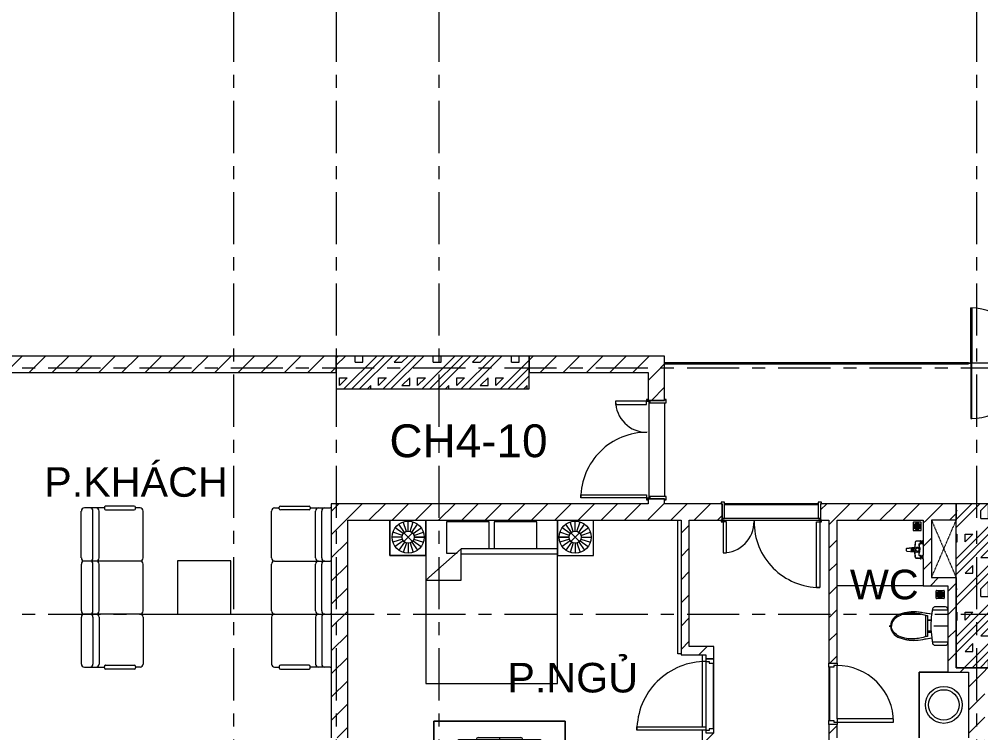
# Model space of a CAD drawing. Header units: millimetres. Extents: x -20144 to 104140, y -11426 to 48263.
# Drawn here: x 5341 to 17051, y 7010 to 15703 of the extents above; entities that cross this region are included whole.
import ezdxf

# ---------------------------------------------------------------- set-up
doc = ezdxf.new("R2010")
doc.units = ezdxf.units.MM
doc.linetypes.add('Dash', pattern=[6.35, 3.175, -3.175])
doc.linetypes.add('Grid Line', pattern=[22.225, 12.7, -3.175, 3.175, -3.175])
for name, color, linetype, lineweight in [('A-DETL-GENF', 31, 'Continuous', 5), ('A-DETL-GENF-HDLN', 161, 'Dash', 5), ('CHU', 181, 'Continuous', 5), ('CUA', 31, 'Continuous', 9), ('HATCH-TUONG', 152, 'Continuous', 9), ('KINH', 152, 'Continuous', 5), ('NET CAT', 3, 'Continuous', 5), ('NET-CAT', 3, 'Continuous', 9), ('NET-THAY', 2, 'Continuous', 15), ('THIET BI', 44, 'Continuous', 5), ('THIET-BI', 44, 'Continuous', 5), ('TRUC', 225, 'Continuous', 5)]:
    doc.layers.add(name, color=color, linetype=linetype, lineweight=lineweight)
doc.styles.add('Arial_2', font='arial_1.ttf', dxfattribs={"height": 360})
doc.styles.add('Arial_3', font='arial_1.ttf', dxfattribs={"height": 400})
pattern_1 = [(45, (95.25, 0), (-476.246, 476.246), []), (45, (190.5, 0), (-476.246, 476.246), []), (45, (0, 0), (-476.246, 476.246), []), (45, (476.25, 0), (-476.246, 476.246), []), (45, (571.5, 0), (-476.246, 476.246), []), (0, (381, 95.25), (0, 952.5), [95.25, -857.25]), (0, (476.25, 190.5), (0, 952.5), [95.25, -857.25]), (45, (381, 95.25), (0, 952.491), [134.683, -1212.34]), (45, (476.25, 95.25), (0, 952.491), [134.683, -1212.34]), (0, (381, 95.25), (0, 952.5), [95.25, -857.25]), (90, (-95.25, 95.25), (-952.5, 6e-14), [95.25, -857.25]), (90, (0, 95.25), (-952.5, 6e-14), [190.5, -762]), (45, (-95.25, 190.5), (0, 952.491), [134.683, -1212.34]), (90, (762, 381), (-952.5, 6e-14), [95.25, -857.25]), (0, (666.75, 381), (0, 952.5), [95.25, -857.25]), (45, (666.75, 381), (0, 952.491), [134.683, -1212.34]), (0, (857.25, 95.25), (0, 952.5), [95.25, -857.25]), (0, (857.25, 571.5), (0, 952.5), [95.25, -857.25]), (90, (1047.75, 666.75), (-952.5, 6e-14), [95.25, -857.25]), (45, (857.25, 571.5), (0, 952.491), [269.367, -1077.66]), (45, (952.5, 571.5), (0, 952.491), [134.683, -1212.34]), (45, (1143, 762), (0, 952.491), [134.683, -1212.34]), (0, (1143, 857.25), (0, 952.5), [95.25, -857.25]), (90, (1143, 762), (-952.5, 6e-14), [95.25, -857.25]), (0, (476.25, 762), (0, 952.5), [95.25, -857.25]), (0, (666.75, 857.25), (0, 952.5), [95.25, -857.25]), (90, (571.5, 762), (-952.5, 6e-14), [95.25, -857.25]), (90, (666.75, 762), (-952.5, 6e-14), [95.25, -857.25]), (45, (476.25, 762), (0, 952.491), [134.683, -1212.34]), (45, (666.75, 762), (0, 952.491), [134.683, -1212.34]), (135, (119, 214.8), (-952.491, 6e-14), [134.683, -1212.34]), (135, (238.1, 333.4), (-952.491, 6e-14), [134.683, -1212.34]), (135, (309.56, 404.8), (-952.491, 6e-14), [134.683, -1212.34]), (135, (333.4, 428.6), (-952.491, 6e-14), [134.683, -1212.34]), (135, (381, 476.25), (-952.491, 6e-14), [134.683, -1212.34]), (135, (404.8, 500.06), (-952.491, 6e-14), [134.683, -1212.34]), (135, (476.25, 571.5), (-952.491, 6e-14), [134.683, -1212.34]), (135, (523.9, 619.1), (-952.491, 6e-14), [134.683, -1212.34]), (45, (119, 214.8), (0, 952.491), [95.25, -1251.775]), (45, (238.1, 333.4), (0, 952.491), [67.36, -1279.665]), (45, (404.8, 500.06), (0, 952.491), [67.36, -1279.665]), (45, (309.56, 595.3), (0, 952.491), [67.36, -1279.665]), (45, (476.25, 571.5), (0, 952.491), [67.36, -1279.665]), (45, (381, 666.75), (0, 952.491), [67.36, -1279.665]), (0, (24.2, 309.5), (0, 952.5), [190.043, -762.457]), (0, (238.1, 523.9), (0, 952.5), [95.25, -857.25])]
pattern_2 = [(45, (0, 0), (-141.4214, 141.4214), [])]

# ---------------------------------------------------------------- blocks, each defined once
blk = doc.blocks.new('CUA KINH BAN LE SAN MO 2 HUONG - Type 1-980426-MẶT BẰNG TẦNG 4')
at = {"layer": 'CUA'}
for p, q in [((-674, 673), (-662, 673)), ((-674, 0), (-674, 673)), ((-662, 673), (-662, 0)), ((662, 673), (662, 0)), ((674, 673), (662, 673)), ((674, 0), (674, 673)), ((-662, 0), (-674, 0)), ((-674, 0), (-674, -673)), ((-662, 0), (-674, 0)), ((-662, -673), (-662, 0)), ((662, 0), (674, 0)), ((662, -673), (662, 0)), ((662, 0), (674, 0)), ((674, 0), (674, -673)), ((-674, -673), (-662, -673)), ((674, -673), (662, -673))]:
    blk.add_line(p, q, dxfattribs=at)
at = {"layer": 'CUA', "lineweight": 5}
for p, q in [((-675, 0), (-705, 0)), ((-705, 0), (-705, 0)), ((-675, 0), (-675, 0)), ((705, 0), (675, 0)), ((675, 0), (675, 0)), ((705, 0), (705, 0)), ((-705, 0), (-675, 0)), ((675, 0), (705, 0))]:
    blk.add_line(p, q, dxfattribs=at)
for centre, start, end in [((-674, 0), 359.5, 90), ((674, 0), 90, 180.5), ((-674, 0), 270, 0.5), ((674, 0), 179.5, 270)]:
    blk.add_arc(centre, 673, start, end, dxfattribs=at)
blk = doc.blocks.new('System Panel - Glazed-829545-MẶT BẰNG TẦNG 4')
at = {"layer": 'KINH', "lineweight": 9}
for p, q in [((500, 6), (-500, 6)), ((-500, 6), (-500, -6)), ((500, -6), (500, 6)), ((-500, -6), (500, -6))]:
    blk.add_line(p, q, dxfattribs=at)
blk = doc.blocks.new('System Panel - Glazed-980451-MẶT BẰNG TẦNG 4')
at = {"layer": 'KINH', "lineweight": 9}
for p, q in [((350, 6), (-350, 6)), ((-350, 6), (-350, -6)), ((350, -6), (350, 6)), ((-350, -6), (350, -6))]:
    blk.add_line(p, q, dxfattribs=at)
blk = doc.blocks.new('X-SOFA - X-SOFA-V30-MẶT BẰNG TẦNG 4')
at = {"layer": 'THIET BI'}
for p, q in [((-716, 969), (-658, 969)), ((-658, 960), (-658, 979)), ((-644, 993), (-296, 993)), ((-296, 946), (-644, 946)), ((-282, 979), (-282, 960)), ((-282, 969), (-104, 969)), ((-104, 969), (-38, 969)), ((-754, 361), (-754, 932)), ((-217, 361), (-217, 932)), ((-141, 361), (-141, 932)), ((-1250, 325), (-1900, 325)), ((-1900, 325), (-1900, -325)), ((-1900, 325), (-1900, -325)), ((-1250, 325), (-1900, 325)), ((-1250, -325), (-1250, 325)), ((-1250, -325), (-1250, 325)), ((-754, -285), (-754, 285)), ((-716, 323), (-104, 323)), ((-217, -285), (-217, 285)), ((-141, -285), (-141, 285)), ((-104, 323), (-38, 323)), ((-1900, -325), (-1250, -325)), ((-1900, -325), (-1250, -325)), ((-716, -323), (-38, -323)), ((-754, -361), (-754, -932)), ((-217, -361), (-217, -932)), ((-141, -361), (-141, -932)), ((-716, -969), (-658, -969)), ((-658, -960), (-658, -979)), ((-296, -946), (-644, -946)), ((-644, -993), (-296, -993)), ((-282, -979), (-282, -960)), ((-104, -969), (-282, -969)), ((-38, -969), (-104, -969))]:
    blk.add_line(p, q, dxfattribs=at)
for centre, radius, start, end in [((-716, 932), 37.7, 90, 180), ((-644, 979), 14.1, 90, 180), ((-644, 960), 14.1, 180, 270), ((-296, 979), 14.1, 360, 90), ((-296, 960), 14.1, 270, 0), ((-179, 932), 37.7, 90, 180), ((-104, 932), 37.7, 90, 180), ((-38, 932), 37.7, 69.4038, 90), ((-716, 361), 37.7, 180, 270), ((-179, 361), 37.7, 180, 270), ((-104, 361), 37.7, 180, 270), ((-716, 285), 37.7, 90, 180), ((-179, 285), 37.7, 90, 180), ((-104, 285), 37.7, 90, 180), ((-38, 361), 37.7, 270, 290.5962), ((-38, 285), 37.7, 69.4038, 90), ((-716, -285), 37.7, 180, 270), ((-716, -361), 37.7, 90, 180), ((-179, -285), 37.7, 180, 270), ((-179, -361), 37.7, 90, 180), ((-104, -285), 37.7, 180, 270), ((-104, -361), 37.7, 90, 180), ((-38, -285), 37.7, 270, 290.5962), ((-38, -361), 37.7, 69.4038, 90), ((-716, -932), 37.7, 180, 270), ((-179, -932), 37.7, 180, 270), ((-104, -932), 37.7, 180, 270), ((-644, -960), 14.1, 90, 180), ((-644, -979), 14.1, 180, 270), ((-296, -960), 14.1, 360, 90), ((-296, -979), 14.1, 270, 0), ((-38, -932), 37.7, 270, 290.5962)]:
    blk.add_arc(centre, radius, start, end, dxfattribs=at)
blk = doc.blocks.new('CUA VAO CAN HO - Type 1-934708-MẶT BẰNG TẦNG 4')
at = {"layer": 'CUA'}
for p, q in [((-488, 922), (-448, 922)), ((-488, 122), (-488, 922)), ((-448, 922), (-448, 122)), ((650, 499), (650, 122)), ((690, 499), (650, 499)), ((690, 122), (690, 499)), ((-448, 122), (-488, 122)), ((650, 122), (690, 122))]:
    blk.add_line(p, q, dxfattribs=at)
at = {"layer": 'CUA', "lineweight": 5}
for p, q in [((-489, 122), (-509, 122)), ((-509, 122), (-509, 102)), ((-489, 81), (-489, 122)), ((711, 122), (691, 122)), ((691, 122), (691, 81)), ((711, 102), (711, 122)), ((-509, 102), (-499, 102)), ((-499, 102), (-499, -98)), ((-469, 81), (-489, 81)), ((-469, -118), (-469, 81)), ((691, 81), (671, 81)), ((671, 81), (671, -118)), ((701, -98), (701, 102)), ((701, 102), (711, 102)), ((-499, -98), (-509, -98)), ((-509, -98), (-509, -118)), ((711, -98), (701, -98)), ((711, -118), (711, -98)), ((-509, -118), (-469, -118)), ((671, -118), (711, -118))]:
    blk.add_line(p, q, dxfattribs=at)
for centre, radius, start, end in [((-488, 122), 800, 359.5, 90), ((690, 122), 377, 90, 180.5)]:
    blk.add_arc(centre, radius, start, end, dxfattribs=at)
blk = doc.blocks.new('X-SOFA - X-SOFA-934720-MẶT BẰNG TẦNG 4')
at = {"layer": 'THIET BI'}
for p, q in [((-716, 969), (-658, 969)), ((-658, 960), (-658, 979)), ((-644, 993), (-296, 993)), ((-296, 946), (-644, 946)), ((-282, 979), (-282, 960)), ((-104, 969), (-282, 969)), ((-38, 969), (-104, 969)), ((-754, 361), (-754, 932)), ((-217, 361), (-217, 932)), ((-141, 361), (-141, 932)), ((0, 361), (0, 932)), ((-754, 285), (-754, -285)), ((-716, 323), (-38, 323)), ((-217, 285), (-217, -285)), ((-141, 285), (-141, -285)), ((0, -285), (0, 285)), ((-716, -323), (-104, -323)), ((-104, -323), (-38, -323)), ((-754, -361), (-754, -932)), ((-217, -361), (-217, -932)), ((-141, -361), (-141, -932)), ((0, -361), (0, -932)), ((-716, -969), (-658, -969)), ((-658, -960), (-658, -979)), ((-296, -946), (-644, -946)), ((-644, -993), (-296, -993)), ((-282, -979), (-282, -960)), ((-282, -969), (-104, -969)), ((-104, -969), (-38, -969))]:
    blk.add_line(p, q, dxfattribs=at)
for centre, radius, start, end in [((-716, 932), 37.7, 90, 180), ((-644, 979), 14.1, 90, 180), ((-644, 960), 14.1, 180, 270), ((-296, 979), 14.1, 0, 90), ((-296, 960), 14.1, 270, 0), ((-179, 932), 37.7, 90, 180), ((-104, 932), 37.7, 90, 180), ((-38, 932), 37.7, 0, 90), ((-716, 361), 37.7, 180, 270), ((-179, 361), 37.7, 180, 270), ((-104, 361), 37.7, 180, 270), ((-38, 361), 37.7, 270, 0), ((-716, 285), 37.7, 90, 180), ((-179, 285), 37.7, 90, 180), ((-104, 285), 37.7, 90, 180), ((-38, 285), 37.7, 360, 90), ((-716, -285), 37.7, 180, 270), ((-716, -361), 37.7, 90, 180), ((-179, -285), 37.7, 180, 270), ((-179, -361), 37.7, 90, 180), ((-104, -285), 37.7, 180, 270), ((-104, -361), 37.7, 90, 180), ((-38, -285), 37.7, 270, 0), ((-38, -361), 37.7, 360, 90), ((-716, -932), 37.7, 180, 270), ((-179, -932), 37.7, 180, 270), ((-104, -932), 37.7, 180, 270), ((-38, -932), 37.7, 270, 0), ((-644, -960), 14.1, 90, 180), ((-644, -979), 14.1, 180, 270), ((-296, -960), 14.1, 0, 90), ((-296, -979), 14.1, 270, 0)]:
    blk.add_arc(centre, radius, start, end, dxfattribs=at)
blk = doc.blocks.new('X-GIUONG1 - X-GIUONG-688012-MẶT BẰNG TẦNG 4')
at = {"layer": 'THIET BI'}
for p, q in [((-1239, -10), (-1239, -439)), ((-1239, -439), (-1239, -10)), ((-1076, -174), (-1174, -103)), ((-1060, -158), (-1131, -60)), ((-1039, -148), (-1077, -32)), ((-1017, -144), (-1017, -22)), ((-994, -148), (-956, -32)), ((-974, -158), (-902, -60)), ((-957, -174), (-859, -103)), ((-800, -439), (-800, -10)), ((-800, -10), (-800, -2000)), ((-800, -10), (-800, -439)), ((-800, -10), (-800, -2000)), ((-550, -30), (-550, -410)), ((-30, -30), (-550, -30)), ((-30, -360), (-30, -30)), ((30, -30), (30, -360)), ((550, -30), (30, -30)), ((550, -360), (550, -30)), ((800, -10), (800, -439)), ((800, -2000), (800, -10)), ((800, -10), (800, -439)), ((800, -2000), (800, -10)), ((957, -174), (859, -103)), ((974, -158), (902, -60)), ((994, -148), (956, -32)), ((1017, -144), (1017, -22)), ((1039, -148), (1077, -32)), ((1060, -158), (1131, -60)), ((1076, -174), (1174, -103)), ((1239, -439), (1239, -10)), ((1239, -439), (1239, -10)), ((-1090, -217), (-1212, -217)), ((-1086, -195), (-1202, -157)), ((-1068, -269), (-965, -166)), ((-1068, -166), (-965, -269)), ((-947, -195), (-831, -157)), ((-943, -217), (-821, -217)), ((-821, -217), (-943, -217)), ((943, -217), (821, -217)), ((821, -217), (943, -217)), ((947, -195), (831, -157)), ((1068, -269), (965, -166)), ((1068, -166), (965, -269)), ((1086, -195), (1202, -157)), ((1090, -217), (1212, -217)), ((-1086, -240), (-1202, -278)), ((-1076, -260), (-1174, -332)), ((-1060, -277), (-1131, -375)), ((-1039, -287), (-1077, -403)), ((-1017, -291), (-1017, -412)), ((-994, -287), (-956, -403)), ((-974, -277), (-902, -375)), ((-957, -260), (-859, -332)), ((-947, -240), (-831, -278)), ((947, -240), (831, -278)), ((957, -260), (859, -332)), ((974, -277), (902, -375)), ((994, -287), (956, -403)), ((1017, -291), (1017, -412)), ((1039, -287), (1077, -403)), ((1060, -277), (1131, -375)), ((1076, -260), (1174, -332)), ((1086, -240), (1202, -278)), ((-1239, -439), (-800, -439)), ((-800, -439), (-1239, -439)), ((-370, -360), (-800, -740)), ((-550, -410), (-420, -410)), ((-370, -740), (-370, -360)), ((800, -360), (-370, -360)), ((-370, -420), (800, -420)), ((800, -439), (1239, -439)), ((800, -439), (1239, -439)), ((-800, -740), (-370, -740)), ((-800, -2000), (800, -2000)), ((-800, -2000), (800, -2000))]:
    blk.add_line(p, q, dxfattribs=at)
for centre, radius in [((-1017, -217), 195), ((1017, -217), 195), ((-1017, -217), 73.2), ((1017, -217), 73.2)]:
    blk.add_circle(centre, radius, dxfattribs=at)
blk = doc.blocks.new('X-TV1 - X-TV 3-688020-MẶT BẰNG TẦNG 4')
at = {"layer": 'THIET BI'}
for p, q in [((1600, 300), (0, 300)), ((0, 300), (0, 0)), ((0, 300), (1600, 300)), ((0, 0), (0, 300)), ((1600, 8), (1600, 300)), ((1600, 300), (1600, 8)), ((300, 75), (1300, 75)), ((323, 25), (300, 75)), ((1277, 25), (323, 25)), ((540, 100), (1060, 100)), ((800, 100), (800, 75)), ((1300, 75), (1277, 25)), ((0, 0), (10, 0))]:
    blk.add_line(p, q, dxfattribs=at)
for centre, start_param, end_param in [((540, 75), 0, 1.570796), ((540, 25), 1.570796, 2.33861), ((1060, 75), 4.712389, 6.283185), ((1060, 25), 3.944575, 4.712389)]:
    blk.add_ellipse(centre, major_axis=(0, 25), ratio=0.9, start_param=start_param, end_param=end_param, dxfattribs=at)
blk = doc.blocks.new('CUA PHONG NGU - Type 1-932892-MẶT BẰNG TẦNG 4')
at = {"layer": 'CUA'}
for p, q in [((-318, 890), (-278, 890)), ((-318, 52), (-318, 890)), ((-278, 890), (-278, 52)), ((-278, 52), (-318, 52))]:
    blk.add_line(p, q, dxfattribs=at)
at = {"layer": 'CUA', "lineweight": 5}
for p, q in [((-319, 52), (-349, 52)), ((-349, 52), (-349, -48)), ((-319, 11), (-319, 52)), ((-299, 11), (-319, 11)), ((-299, -48), (-299, 11)), ((521, 11), (501, 11)), ((501, 11), (501, -48)), ((551, 52), (521, 52)), ((521, 52), (521, 11)), ((551, -48), (551, 52)), ((-349, -48), (-299, -48)), ((501, -48), (551, -48))]:
    blk.add_line(p, q, dxfattribs=at)
blk.add_arc((-318, 52), 838, 359.5, 90, dxfattribs=at)
blk = doc.blocks.new('CUA VAO CAN HO - Type 1-933568-MẶT BẰNG TẦNG 4')
at = {"layer": 'CUA'}
for p, q in [((-488, 922), (-448, 922)), ((-488, 122), (-488, 922)), ((-448, 922), (-448, 122)), ((650, 499), (650, 122)), ((690, 499), (650, 499)), ((690, 122), (690, 499)), ((-448, 122), (-488, 122)), ((650, 122), (690, 122))]:
    blk.add_line(p, q, dxfattribs=at)
at = {"layer": 'CUA', "lineweight": 5}
for p, q in [((-489, 122), (-509, 122)), ((-509, 122), (-509, 102)), ((-489, 81), (-489, 122)), ((711, 122), (691, 122)), ((691, 122), (691, 81)), ((711, 102), (711, 122)), ((-509, 102), (-499, 102)), ((-499, 102), (-499, -98)), ((-469, 81), (-489, 81)), ((-469, -118), (-469, 81)), ((691, 81), (671, 81)), ((671, 81), (671, -118)), ((701, -98), (701, 102)), ((701, 102), (711, 102)), ((-499, -98), (-509, -98)), ((-509, -98), (-509, -118)), ((711, -98), (701, -98)), ((711, -118), (711, -98)), ((-509, -118), (-469, -118)), ((671, -118), (711, -118))]:
    blk.add_line(p, q, dxfattribs=at)
for centre, radius, start, end in [((-488, 122), 800, 359.5, 90), ((690, 122), 377, 90, 180.5)]:
    blk.add_arc(centre, radius, start, end, dxfattribs=at)
blk = doc.blocks.new('CUA WC - Type 1-827035-MẶT BẰNG TẦNG 4')
at = {"layer": 'CUA', "lineweight": 5}
for p, q in [((-274, -52), (-274, 48)), ((-274, 48), (-224, 48)), ((-224, 48), (-224, -11)), ((426, 48), (476, 48)), ((426, -11), (426, 48)), ((476, 48), (476, -52)), ((-244, -52), (-274, -52)), ((-244, -11), (-244, -52)), ((-224, -11), (-244, -11)), ((446, -11), (426, -11)), ((446, -52), (446, -11)), ((476, -52), (446, -52))]:
    blk.add_line(p, q, dxfattribs=at)
at = {"layer": 'CUA'}
for p, q in [((-203, -52), (-243, -52)), ((-243, -52), (-243, -740)), ((-203, -740), (-203, -52)), ((-243, -740), (-203, -740))]:
    blk.add_line(p, q, dxfattribs=at)
at = {"layer": 'CUA', "lineweight": 5}
blk.add_arc((-243, -52), 688, 270, 0.5, dxfattribs=at)
blk = doc.blocks.new('X-XI - X-XI-V13-MẶT BẰNG TẦNG 4')
at = {"layer": 'THIET-BI'}
for p, q in [((195, 0), (195, -186)), ((215, -2), (204, 0)), ((-231, -17), (-233, -33)), ((-233, -29), (-233, -158)), ((-233, -29), (-233, -158)), ((-233, -33), (-233, -45)), ((-233, -45), (-233, -158)), ((-228, -12), (-231, -17)), ((-222, -6), (-228, -12)), ((-212, -1), (-222, -6)), ((-204, 0), (-212, -1)), ((-195, 0), (-195, -186)), ((0, -9), (0, -170)), ((219, -4), (215, -2)), ((225, -8), (219, -4)), ((228, -12), (225, -8)), ((232, -19), (228, -12)), ((233, -29), (232, -19)), ((233, -158), (233, -29)), ((233, -158), (233, -29)), ((233, -158), (233, -29)), ((-233, -158), (-233, -162)), ((-233, -162), (-231, -169)), ((-231, -169), (-228, -174)), ((-228, -174), (-224, -179)), ((-224, -179), (-217, -184)), ((-217, -184), (-209, -186)), ((-209, -186), (-202, -188)), ((-202, -188), (-192, -190)), ((-192, -190), (-184, -191)), ((-184, -191), (-168, -194)), ((-168, -194), (-150, -197)), ((-144, -197), (-167, -335)), ((-144, -197), (-167, -335)), ((-148, -221), (-155, -266)), ((-150, -197), (-144, -197)), ((-144, -197), (-148, -221)), ((-77, -214), (-66, -214)), ((-77, -245), (-77, -214)), ((-66, -214), (-66, -245)), ((64, -214), (64, -245)), ((74, -214), (64, -214)), ((74, -245), (74, -214)), ((144, -197), (213, -186)), ((167, -335), (144, -197)), ((167, -335), (144, -197)), ((147, -216), (144, -197)), ((152, -245), (147, -216)), ((213, -186), (221, -182)), ((221, -182), (226, -176)), ((226, -176), (232, -167)), ((232, -167), (233, -158)), ((-169, -349), (-171, -365)), ((-165, -322), (-169, -349)), ((-162, -304), (-165, -322)), ((-158, -281), (-162, -304)), ((-155, -266), (-158, -281)), ((-128, -250), (128, -250)), ((-128, -268), (-128, -250)), ((-9, -268), (-128, -268)), ((-66, -245), (-77, -245)), ((128, -268), (-9, -268)), ((64, -245), (74, -245)), ((128, -250), (128, -268)), ((157, -278), (152, -245)), ((162, -305), (157, -278)), ((167, -335), (162, -305)), ((172, -371), (167, -335)), ((-171, -365), (-173, -383)), ((-173, -383), (-173, -402)), ((-173, -402), (-173, -436)), ((-173, -436), (-173, -446)), ((-173, -446), (-170, -475)), ((165, -502), (173, -446)), ((173, -396), (172, -371)), ((173, -426), (173, -396)), ((173, -446), (173, -426)), ((-170, -475), (-166, -495)), ((-166, -495), (-161, -521)), ((-161, -521), (-151, -556)), ((-151, -556), (-144, -587)), ((132, -613), (145, -581)), ((145, -581), (151, -556)), ((151, -556), (155, -544)), ((155, -544), (162, -518)), ((162, -518), (165, -502)), ((-144, -587), (-132, -613)), ((-132, -613), (-122, -629)), ((-122, -629), (-100, -654)), ((-100, -654), (-88, -665)), ((-88, -665), (-70, -677)), ((-70, -677), (-50, -687)), ((-50, -687), (-20, -697)), ((-20, -697), (0, -700)), ((0, -700), (35, -693)), ((0, -700), (0, -703)), ((0, -712), (0, -700)), ((0, -700), (0, -710)), ((35, -693), (61, -682)), ((61, -682), (86, -666)), ((86, -666), (100, -654)), ((100, -654), (114, -639)), ((114, -639), (132, -613)), ((0, -703), (0, -716)), ((0, -710), (0, -717)), ((0, -717), (0, -712)), ((0, -717), (0, -717))]:
    blk.add_line(p, q, dxfattribs=at)
for centre, radius, start, end in [((204, -29), 29, 360, 90), ((204, -29), 29, 0, 90), ((-204, -29), 29, 90, 180), ((-204, -29), 29, 90, 180), ((-204, -158), 29, 180, 259.8599), ((-204, -158), 29, 180, 259.8599), ((18, 960), 1169, 258.7762, 262.0348), ((18, 960), 1169, 258.7762, 262.0348), ((18, 960), 1169, 262.1447, 269.1633), ((-16, 958), 1166, 270.8375, 277.7683), ((-18, 960), 1169, 277.9652, 281.2238), ((-18, 960), 1169, 277.9652, 281.2238), ((204, -158), 29, 280.1401, 360), ((204, -158), 29, 280.1401, 0), ((287, -414), 461, 170.0941, 197.8856), ((287, -414), 461, 170.0941, 197.8856), ((-287, -414), 461, 342.1144, 9.9059), ((-287, -414), 461, 342.1144, 9.9059), ((18, -530), 172, 188.8267, 263.9098), ((18, -530), 172, 188.8267, 263.9098), ((-18, -530), 172, 276.0902, 351.1733), ((-18, -530), 172, 276.0902, 351.1733)]:
    blk.add_arc(centre, radius, start, end, dxfattribs=at)
for points in [[(-128, -268), (-143, -316), (-152, -365), (-160, -442), (-151, -517), (-130, -585), (-94, -652), (-37, -689), (-3, -689), (0, -689)], [(128, -268), (143, -316), (152, -365), (160, -442), (151, -517), (130, -585), (94, -652), (37, -689), (3, -689), (0, -689)]]:
    blk.add_open_spline(points, degree=3, knots=[12.724379, 12.724379, 12.724379, 12.724379, 75.096459, 151.912755, 228.70098, 282.501534, 351.034079, 439.49288, 447.51098, 447.51098, 447.51098, 447.51098], dxfattribs=at)
blk = doc.blocks.new('X-LA3 - X-LA-981960-MẶT BẰNG TẦNG 4')
at = {"layer": 'THIET-BI'}
for p, q in [((-400, -250), (-400, -600)), ((-400, -600), (-400, -250)), ((-400, -600), (400, -600)), ((400, -600), (-400, -600))]:
    blk.add_line(p, q, dxfattribs=at)
for radius in [225, 185]:
    blk.add_circle((0, -300), radius, dxfattribs=at)
blk = doc.blocks.new('X-PHEU - X-PHEU-399631-MẶT BẰNG TẦNG 4')
at = {"layer": 'THIET-BI'}
for p, q in [((25, 29), (25, 121)), ((29, 125), (121, 125)), ((125, 121), (125, 29)), ((121, 25), (29, 25)), ((42, 90), (42, 60)), ((47, 52), (47, 98)), ((52, 103), (52, 47)), ((58, 44), (58, 106)), ((62, 109), (62, 41)), ((68, 40), (68, 110)), ((72, 111), (72, 78)), ((72, 72), (72, 39)), ((77, 78), (77, 111)), ((77, 39), (77, 72)), ((82, 110), (82, 40)), ((88, 41), (88, 109)), ((92, 106), (92, 44)), ((97, 47), (97, 103)), ((102, 98), (102, 52)), ((107, 60), (107, 90))]:
    blk.add_line(p, q, dxfattribs=at)
blk.add_circle((75, 75), 40, dxfattribs=at)
for centre, radius, start, end in [((29, 121), 4, 90, 180), ((121, 121), 4, 0, 90), ((29, 29), 4, 180, 270), ((75, 75), 36, 139.8082, 154.5256), ((75, 75), 36, 205.4744, 220.1918), ((75, 75), 36, 119.0853, 128.6822), ((75, 75), 36, 231.3178, 240.9147), ((75, 75), 36, 102.0247, 110.3175), ((75, 75), 36, 249.6825, 257.9753), ((75, 75), 4, 128.6822, 231.3178), ((75, 75), 36, 90, 93.9821), ((75, 75), 36, 266.0179, 270), ((75, 75), 36, 86.0179, 90), ((75, 75), 36, 270, 273.9821), ((75, 75), 4, 308.6822, 51.3178), ((75, 75), 36, 69.6825, 77.9753), ((75, 75), 36, 282.0247, 290.3175), ((75, 75), 36, 51.3178, 60.9147), ((75, 75), 36, 299.0853, 308.6822), ((75, 75), 36, 25.4744, 40.1918), ((75, 75), 36, 319.8082, 334.5256), ((121, 29), 4, 270, 360)]:
    blk.add_arc(centre, radius, start, end, dxfattribs=at)
blk = doc.blocks.new('X-SEN - X-SEN-387739-MẶT BẰNG TẦNG 4')
at = {"layer": 'THIET-BI'}
for p, q in [((-68, 0), (-112, 0)), ((-112, 0), (-112, -4)), ((-112, 0), (-68, 0)), ((-112, -4), (-112, 0)), ((-68, -4), (-68, 0)), ((-68, 0), (-68, -4)), ((112, 0), (68, 0)), ((68, 0), (68, -4)), ((68, 0), (68, -4)), ((112, 0), (68, 0)), ((112, -4), (112, 0)), ((112, -4), (112, 0)), ((-112, -4), (-100, -13)), ((-68, -4), (-112, -4)), ((-112, -4), (-100, -13)), ((-100, -25), (-107, -25)), ((-73, -25), (-107, -25)), ((-107, -34), (-105, -34)), ((-107, -34), (-73, -34)), ((-105, -34), (-105, -37)), ((-105, -34), (-105, -37)), ((-75, -34), (-105, -34)), ((-105, -37), (-75, -37)), ((-100, -13), (-100, -25)), ((-100, -13), (-80, -13)), ((-80, -13), (-100, -13)), ((-100, -13), (-100, -25)), ((-80, -13), (-68, -4)), ((-80, -13), (-68, -4)), ((-80, -25), (-80, -13)), ((-80, -25), (-80, -13)), ((-73, -25), (-80, -25)), ((-75, -37), (-75, -34)), ((-75, -34), (-73, -34)), ((-75, -37), (-75, -34)), ((-13, -142), (-28, -81)), ((-27, -113), (-17, -199)), ((-17, -199), (-27, -113)), ((-8, -140), (-14, -105)), ((8, -140), (14, -105)), ((13, -142), (28, -81)), ((17, -199), (27, -113)), ((17, -199), (27, -113)), ((68, -4), (80, -13)), ((112, -4), (68, -4)), ((68, -4), (80, -13)), ((80, -25), (73, -25)), ((107, -25), (73, -25)), ((73, -34), (75, -34)), ((73, -34), (107, -34)), ((75, -34), (75, -37)), ((75, -34), (75, -37)), ((105, -34), (75, -34)), ((75, -37), (105, -37)), ((80, -13), (80, -25)), ((100, -13), (80, -13)), ((80, -13), (100, -13)), ((100, -13), (80, -13)), ((80, -13), (80, -25)), ((100, -13), (112, -4)), ((100, -13), (112, -4)), ((100, -25), (100, -13)), ((100, -25), (100, -13)), ((107, -25), (100, -25)), ((105, -37), (105, -34)), ((105, -34), (107, -34)), ((105, -37), (105, -34))]:
    blk.add_line(p, q, dxfattribs=at)
for centre, radius in [((0, -73), 21.5), ((0, -130), 7.2)]:
    blk.add_circle(centre, radius, dxfattribs=at)
for centre, radius, start, end in [((-103, -30), 6.9, 148.0246, 211.9754), ((-103, -30), 6.9, 148.0246, 211.9754), ((-107, -27), 1.8, 90, 148.0246), ((-107, -27), 1.8, 90, 148.0246), ((-107, -33), 1.8, 211.9754, 270), ((-107, -33), 1.8, 211.9754, 270), ((-112, -30), 6.9, 319.2845, 40.7155), ((-94, -30), 6.9, 139.2845, 220.7155), ((-85, -30), 6.9, 319.2845, 40.7155), ((-68, -30), 6.9, 139.2845, 220.7155), ((-73, -27), 1.8, 31.9754, 90), ((-73, -27), 1.8, 31.9754, 90), ((-73, -33), 1.8, 270, 328.0246), ((-73, -33), 1.8, 270, 328.0246), ((-77, -30), 6.9, 328.0246, 31.9754), ((-77, -30), 6.9, 328.0246, 31.9754), ((0, -73), 28.3, 89.2517, 195.6693), ((-9, -105), 4.5, 74.0703, 190.1556), ((0, -73), 28.3, 254.0703, 270.7483), ((0, -73), 28.3, 344.3307, 90.7483), ((0, -73), 28.3, 269.2517, 285.9297), ((9, -105), 4.5, 349.8444, 105.9297), ((77, -30), 6.9, 148.0246, 211.9754), ((77, -30), 6.9, 148.0246, 211.9754), ((73, -27), 1.8, 90, 148.0246), ((73, -27), 1.8, 90, 148.0246), ((73, -33), 1.8, 211.9754, 270), ((73, -33), 1.8, 211.9754, 270), ((68, -30), 6.9, 319.2845, 40.7155), ((86, -30), 6.9, 139.2845, 220.7155), ((95, -30), 6.9, 319.2845, 40.7155), ((112, -30), 6.9, 139.2845, 220.7155), ((107, -27), 1.8, 31.9754, 90), ((107, -27), 1.8, 31.9754, 90), ((107, -33), 1.8, 270, 328.0246), ((107, -33), 1.8, 270, 328.0246), ((103, -30), 6.9, 328.0246, 31.9754), ((103, -30), 6.9, 328.0246, 31.9754), ((0, -191), 19.3, 205.0481, 334.9519), ((0, -191), 19.3, 205.0481, 334.9519), ((0, -135), 14.7, 208.4144, 331.5856), ((0, -137), 8.24, 201.1294, 338.8706)]:
    blk.add_arc(centre, radius, start, end, dxfattribs=at)
for points, knots in [([(-105, -37), (-105, -39), (-105, -43), (-105, -49), (-104, -54), (-104, -62), (-104, -68), (-104, -74), (-104, -75), (-104, -77), (-104, -78), (-104, -79), (-104, -80), (-104, -81), (-104, -82), (-104, -82), (-103, -83), (-103, -83), (-103, -83), (-103, -84), (-103, -85), (-103, -87), (-103, -88), (-103, -88), (-102, -89), (-102, -90), (-101, -91), (-101, -92), (-100, -92), (-99, -94), (-98, -95), (-96, -96), (-95, -97), (-94, -97), (-92, -98), (-91, -98), (-90, -98), (-90, -99), (-89, -99), (-88, -99), (-87, -99), (-86, -99), (-85, -99), (-84, -99), (-83, -99), (-82, -99), (-81, -99), (-80, -100), (-78, -100), (-76, -100), (-73, -100), (-70, -100), (-66, -101), (-62, -101), (-56, -102), (-52, -102), (-49, -102), (-47, -102), (-46, -102), (-45, -102), (-44, -102), (-44, -102), (-43, -102), (-41, -102), (-40, -102), (-39, -102), (-39, -102), (-38, -102), (-38, -102), (-38, -102), (-37, -102), (-36, -103), (-34, -103), (-33, -103), (-32, -104), (-32, -105), (-30, -106), (-29, -108), (-28, -110), (-27, -112), (-27, -113)], [0, 0, 0, 0, 0.041667, 0.083333, 0.125, 0.166667, 0.25, 0.270833, 0.28125, 0.291667, 0.296875, 0.302083, 0.3125, 0.322917, 0.328125, 0.330729, 0.333333, 0.335938, 0.338542, 0.34375, 0.354167, 0.364583, 0.369792, 0.375, 0.380208, 0.385417, 0.395833, 0.40625, 0.411458, 0.416667, 0.4375, 0.447917, 0.458333, 0.46875, 0.479167, 0.489583, 0.494792, 0.5, 0.505208, 0.510417, 0.520833, 0.53125, 0.536458, 0.541667, 0.546875, 0.552083, 0.5625, 0.572917, 0.583333, 0.604167, 0.625, 0.645833, 0.666667, 0.708333, 0.75, 0.791667, 0.802083, 0.8125, 0.822917, 0.828125, 0.833333, 0.838542, 0.84375, 0.854167, 0.864583, 0.869792, 0.872396, 0.875, 0.877604, 0.880208, 0.885417, 0.895833, 0.90625, 0.916667, 0.921875, 0.927083, 0.9375, 0.958333, 0.979167, 1, 1, 1, 1]), ([(-105, -37), (-105, -52), (-104, -69), (-103, -88), (-100, -94), (-92, -99), (-73, -100), (-54, -102), (-34, -102), (-29, -107), (-28, -111), (-27, -113)], [0, 0, 0, 0, 45.441328, 49.333631, 56.110562, 66.562664, 73.682324, 114.966912, 125.570438, 129.900151, 136.284558, 136.284558, 136.284558, 136.284558]), ([(0, -41), (-2, -41), (-6, -41), (-10, -41), (-14, -42), (-18, -42), (-21, -43), (-24, -44), (-27, -45), (-30, -45), (-33, -46), (-36, -47), (-39, -48), (-42, -49), (-45, -49), (-48, -50), (-52, -50), (-55, -51), (-57, -51), (-58, -51), (-59, -51), (-60, -51), (-61, -51), (-62, -51), (-62, -51), (-63, -51), (-64, -51), (-64, -51), (-65, -51), (-66, -51), (-66, -51), (-67, -51), (-67, -50), (-68, -50), (-69, -50), (-70, -49), (-71, -48), (-72, -47), (-73, -47), (-73, -46), (-74, -45), (-74, -44), (-74, -43), (-75, -43), (-75, -42), (-75, -41), (-75, -41), (-75, -40), (-75, -40), (-75, -39), (-75, -38), (-75, -37)], [0, 0, 0, 0, 0.041667, 0.083333, 0.125, 0.166667, 0.208333, 0.25, 0.291667, 0.333333, 0.375, 0.416667, 0.458333, 0.5, 0.541667, 0.583333, 0.625, 0.666667, 0.6875, 0.697917, 0.708333, 0.71875, 0.729167, 0.739583, 0.75, 0.755208, 0.760417, 0.770833, 0.78125, 0.786458, 0.791667, 0.796875, 0.802083, 0.8125, 0.833333, 0.84375, 0.854167, 0.875, 0.885417, 0.895833, 0.90625, 0.916667, 0.927083, 0.9375, 0.947917, 0.953125, 0.958333, 0.963542, 0.96875, 0.979167, 1, 1, 1, 1]), ([(-75, -37), (-75, -40), (-75, -45), (-68, -52), (-55, -51), (-39, -49), (-24, -43), (-12, -41), (0, -41)], [0, 0, 0, 0, 8.475038, 15.961674, 29.255673, 47.963091, 70.422589, 93.837243, 93.837243, 93.837243, 93.837243]), ([(75, -37), (75, -38), (75, -39), (75, -40), (75, -40), (75, -41), (75, -41), (75, -42), (75, -43), (74, -43), (74, -44), (74, -44), (74, -45), (73, -46), (73, -47), (72, -47), (71, -48), (70, -49), (69, -50), (68, -50), (67, -50), (67, -51), (66, -51), (66, -51), (65, -51), (64, -51), (63, -51), (63, -51), (62, -51), (62, -51), (61, -51), (60, -51), (59, -51), (58, -51), (57, -51), (55, -51), (52, -50), (47, -50), (42, -49), (37, -47), (33, -46), (30, -45), (27, -45), (24, -44), (21, -43), (18, -42), (14, -42), (10, -41), (6, -41), (2, -41), (0, -41)], [0, 0, 0, 0, 0.020833, 0.03125, 0.036458, 0.041667, 0.046875, 0.052083, 0.0625, 0.072917, 0.078125, 0.083333, 0.09375, 0.104167, 0.114583, 0.125, 0.145833, 0.15625, 0.166667, 0.1875, 0.197917, 0.203125, 0.208333, 0.213542, 0.21875, 0.229167, 0.239583, 0.25, 0.255208, 0.260417, 0.270833, 0.28125, 0.291667, 0.302083, 0.3125, 0.333333, 0.375, 0.416667, 0.5, 0.583333, 0.625, 0.666667, 0.708333, 0.75, 0.791667, 0.833333, 0.875, 0.916667, 0.958333, 1, 1, 1, 1]), ([(75, -37), (75, -40), (75, -45), (68, -52), (55, -51), (39, -49), (24, -43), (12, -41), (0, -41)], [0, 0, 0, 0, 8.475038, 15.961674, 29.255673, 47.963091, 70.422589, 93.837243, 93.837243, 93.837243, 93.837243]), ([(27, -113), (27, -112), (28, -110), (29, -108), (30, -106), (32, -105), (32, -104), (33, -103), (34, -103), (36, -103), (37, -102), (38, -102), (38, -102), (38, -102), (39, -102), (39, -102), (40, -102), (41, -102), (43, -102), (44, -102), (44, -102), (45, -102), (46, -102), (47, -102), (49, -102), (52, -102), (58, -101), (65, -101), (73, -100), (77, -100), (80, -100), (81, -99), (82, -99), (83, -99), (84, -99), (85, -99), (86, -99), (87, -99), (88, -99), (89, -99), (90, -99), (90, -98), (91, -98), (92, -98), (94, -97), (95, -97), (96, -96), (98, -95), (99, -93), (100, -92), (101, -91), (102, -90), (102, -89), (103, -88), (103, -88), (103, -87), (103, -85), (103, -84), (103, -83), (103, -83), (103, -83), (104, -82), (104, -82), (104, -81), (104, -80), (104, -79), (104, -78), (104, -77), (104, -75), (104, -74), (104, -70), (104, -66), (104, -54), (105, -45), (105, -37)], [0, 0, 0, 0, 0.020833, 0.041667, 0.0625, 0.072917, 0.078125, 0.083333, 0.09375, 0.104167, 0.114583, 0.119792, 0.122396, 0.125, 0.127604, 0.130208, 0.135417, 0.145833, 0.15625, 0.161458, 0.166667, 0.171875, 0.177083, 0.1875, 0.197917, 0.208333, 0.25, 0.333333, 0.375, 0.416667, 0.427083, 0.4375, 0.447917, 0.453125, 0.458333, 0.463542, 0.46875, 0.479167, 0.489583, 0.494792, 0.5, 0.505208, 0.510417, 0.520833, 0.53125, 0.541667, 0.552083, 0.5625, 0.583333, 0.59375, 0.604167, 0.614583, 0.619792, 0.625, 0.630208, 0.635417, 0.645833, 0.65625, 0.661458, 0.664062, 0.666667, 0.669271, 0.671875, 0.677083, 0.6875, 0.697917, 0.703125, 0.708333, 0.71875, 0.729167, 0.75, 0.791667, 0.833333, 1, 1, 1, 1]), ([(105, -37), (105, -52), (104, -69), (103, -88), (100, -94), (92, -99), (73, -100), (54, -102), (34, -102), (29, -107), (28, -111), (27, -113)], [0, 0, 0, 0, 45.441328, 49.333631, 56.110562, 66.562664, 73.682324, 114.966912, 125.570438, 129.900151, 136.284558, 136.284558, 136.284558, 136.284558])]:
    blk.add_open_spline(points, degree=3, knots=knots, dxfattribs=at)
blk = doc.blocks.new('X-PHEU - X-PHEU-919064-MẶT BẰNG TẦNG 4')
at = {"layer": 'THIET-BI'}
for p, q in [((25, -29), (25, -121)), ((121, -25), (29, -25)), ((42, -90), (42, -60)), ((47, -52), (47, -98)), ((52, -103), (52, -47)), ((58, -44), (58, -106)), ((62, -109), (62, -41)), ((68, -40), (68, -110)), ((72, -72), (72, -39)), ((72, -111), (72, -78)), ((77, -78), (77, -111)), ((77, -39), (77, -72)), ((82, -110), (82, -40)), ((88, -41), (88, -109)), ((92, -106), (92, -44)), ((97, -47), (97, -103)), ((102, -98), (102, -52)), ((107, -60), (107, -90)), ((125, -121), (125, -29)), ((29, -125), (121, -125))]:
    blk.add_line(p, q, dxfattribs=at)
blk.add_circle((75, -75), 40, dxfattribs=at)
for centre, radius, start, end in [((29, -29), 4, 90, 180), ((75, -75), 36, 139.8082, 154.5256), ((75, -75), 36, 205.4744, 220.1918), ((75, -75), 36, 119.0853, 128.6822), ((75, -75), 36, 231.3178, 240.9147), ((75, -75), 36, 102.0247, 110.3175), ((75, -75), 36, 249.6825, 257.9753), ((75, -75), 4, 128.6822, 231.3178), ((75, -75), 36, 90, 93.9821), ((75, -75), 36, 266.0179, 270), ((75, -75), 36, 86.0179, 90), ((75, -75), 36, 270, 273.9821), ((75, -75), 4, 308.6822, 51.3178), ((75, -75), 36, 69.6825, 77.9753), ((75, -75), 36, 282.0247, 290.3175), ((75, -75), 36, 51.3178, 60.9147), ((75, -75), 36, 299.0853, 308.6822), ((75, -75), 36, 25.4744, 40.1918), ((75, -75), 36, 319.8082, 334.5256), ((121, -29), 4, 0, 90), ((29, -121), 4, 180, 270), ((121, -121), 4, 270, 0)]:
    blk.add_arc(centre, radius, start, end, dxfattribs=at)
blk = doc.blocks.new('Family1 - Family1-919063-MẶT BẰNG TẦNG 4')
at = {"layer": 'A-DETL-GENF'}
for p, q in [((300, 700), (0, 700)), ((0, 700), (0, 0)), ((300, 0), (300, 700)), ((0, 0), (300, 0))]:
    blk.add_line(p, q, dxfattribs=at)
at = {"layer": 'A-DETL-GENF-HDLN'}
for p, q in [((0, 700), (300, 1)), ((0, 0), (300, 699))]:
    blk.add_line(p, q, dxfattribs=at)

msp = doc.modelspace()

# ---------------------------------------------------------------- hatches: boundary and pattern name
at = {"layer": 'HATCH-TUONG', "lineweight": 5}
h = msp.add_hatch(dxfattribs=at)
h.set_pattern_fill('FP_6', color=256, style=0, pattern_type=2)
h.set_pattern_definition(pattern_2)
h.paths.add_polyline_path([(9200.5, 11399.9), (9200.5, 11599.9), (1900.5, 11599.9), (1900.5, 11399.9), (6054.1, 11399.9)], flags=0)
h = msp.add_hatch(dxfattribs=at)
h.set_pattern_fill('FP_6', color=256, style=0, pattern_type=2)
h.set_pattern_definition(pattern_2)
h.paths.add_polyline_path([(13200.5, 11399.9), (13200.5, 11599.9), (11550.5, 11599.9), (11550.5, 11399.9), (13000.5, 11399.9)], flags=0)
h = msp.add_hatch(dxfattribs=at)
h.set_pattern_fill('FP_6', color=256, style=0, pattern_type=2)
h.set_pattern_definition(pattern_2)
h.paths.add_polyline_path([(13000.5, 9599.9), (13200.5, 9599.9), (13200.5, 9859.9), (13000.5, 9859.9), (13000.5, 9799.9)], flags=0)
h.paths.add_polyline_path([(13200.5, 11059.9), (13200.5, 11399.9), (13000.5, 11399.9), (13000.5, 11059.9)], flags=0)
h = msp.add_hatch(dxfattribs=at)
h.set_pattern_fill('FP_6', color=256, style=0, pattern_type=2)
h.set_pattern_definition(pattern_2)
h.paths.add_polyline_path([(9340.5, 6949.9), (9340.5, 9799.9), (9140.5, 9799.9), (9140.5, 6949.9)], flags=0)
h = msp.add_hatch(dxfattribs=at)
h.set_pattern_fill('FP_6', color=256, style=0, pattern_type=2)
h.set_pattern_definition(pattern_2)
h.paths.add_polyline_path([(9340.5, 9599.9), (13000.5, 9599.9), (13000.5, 9799.9), (9340.5, 9799.9)], flags=0)
h = msp.add_hatch(dxfattribs=at)
h.set_pattern_fill('FP_6', color=256, style=0, pattern_type=2)
h.set_pattern_definition(pattern_2)
h.paths.add_polyline_path([(15200.5, 9599.9), (16450.5, 9599.9), (16450.5, 9799.9), (15100.5, 9799.9), (15100.5, 9599.9)], flags=0)
h.paths.add_polyline_path([(13900.5, 9599.9), (13900.5, 9799.9), (13200.5, 9799.9), (13200.5, 9599.9), (13500.5, 9599.9)], flags=0)
h = msp.add_hatch(dxfattribs=at)
h.set_pattern_fill('FP_6', color=256, style=0, pattern_type=2)
h.set_pattern_definition(pattern_2)
h.paths.add_polyline_path([(16750.5, 9599.9), (16750.5, 9799.9), (16450.5, 9799.9), (16450.5, 9599.9)], flags=0)
h = msp.add_hatch(dxfattribs=at)
h.set_pattern_fill('FP_6', color=256, style=0, pattern_type=2)
h.set_pattern_definition(pattern_2)
h.paths.add_polyline_path([(13500.5, 7959.9), (13500.5, 9599.9), (13400.5, 9599.9), (13400.5, 7959.9)], flags=0)
h = msp.add_hatch(dxfattribs=at)
h.set_pattern_fill('FP_6', color=256, style=0, pattern_type=2)
h.set_pattern_definition(pattern_2)
h.paths.add_polyline_path([(15200.5, 6849.9), (15300.5, 6849.9), (15300.5, 7109.9), (15200.5, 7109.9)], flags=0)
h.paths.add_polyline_path([(15200.5, 7859.9), (15300.5, 7859.9), (15300.5, 9599.9), (15200.5, 9599.9), (15200.5, 8446.4)], flags=0)
h = msp.add_hatch(dxfattribs=at)
h.set_pattern_fill('FP_6', color=256, style=0, pattern_type=2)
h.set_pattern_definition(pattern_2)
h.paths.add_polyline_path([(16450.5, 8899.9), (16450.5, 9599.9), (16350.5, 9599.9), (16350.5, 8899.9)], flags=0)
h = msp.add_hatch(dxfattribs=at)
h.set_pattern_fill('FP_6', color=256, style=0, pattern_type=2)
h.set_pattern_definition(pattern_2)
h.paths.add_polyline_path([(16450.5, 8799.9), (16650.5, 8799.9), (16650.5, 8899.9), (16350.5, 8899.9), (16350.5, 8799.9)], flags=0)
h = msp.add_hatch(dxfattribs=at)
h.set_pattern_fill('FP_6', color=256, style=0, pattern_type=2)
h.set_pattern_definition(pattern_2)
h.paths.add_polyline_path([(16650.5, 7749.9), (16750.5, 7749.9), (16750.5, 8899.9), (16650.5, 8899.9), (16650.5, 8446.4)], flags=0)
h = msp.add_hatch(dxfattribs=at)
h.set_pattern_fill('FP_6', color=256, style=0, pattern_type=2)
h.set_pattern_definition(pattern_2)
h.paths.add_polyline_path([(13800.5, 7959.9), (13800.5, 8059.9), (13500.5, 8059.9), (13500.5, 7959.9), (13700.5, 7959.9)], flags=0)
h = msp.add_hatch(dxfattribs=at)
h.set_pattern_fill('FP_6', color=256, style=0, pattern_type=2)
h.set_pattern_definition(pattern_2)
h.paths.add_polyline_path([(13800.5, 6159.9), (13800.5, 7009.9), (13700.5, 7009.9), (13700.5, 6159.9)], flags=0)
h.paths.add_polyline_path([(13800.5, 7909.9), (13800.5, 7959.9), (13700.5, 7959.9), (13700.5, 7909.9)], flags=0)
h = msp.add_hatch(dxfattribs=at)
h.set_pattern_fill('FP_6', color=256, style=0, pattern_type=2)
h.set_pattern_definition(pattern_2)
h.paths.add_polyline_path([(17250.5, 7749.9), (17250.5, 7799.9), (16750.5, 7799.9), (16750.5, 7749.9), (17100.5, 7749.9)], flags=0)
h = msp.add_hatch(dxfattribs=at)
h.set_pattern_fill('FP_6', color=256, style=0, pattern_type=2)
h.set_pattern_definition(pattern_2)
h.paths.add_polyline_path([(17100.5, 1799.9), (17100.5, 7749.9), (16900.5, 7749.9), (16900.5, 1799.9)], flags=0)
at = {"layer": 'NET CAT'}
h = msp.add_hatch(dxfattribs=at)
h.set_pattern_fill('FP_1', color=256, style=0, pattern_type=2)
h.set_pattern_definition(pattern_1)
h.paths.add_polyline_path([(11550.5, 11199.9), (11550.5, 11599.9), (9200.5, 11599.9), (9200.5, 11199.9)], flags=0)
h = msp.add_hatch(dxfattribs=at)
h.set_pattern_fill('FP_1', color=256, style=0, pattern_type=2)
h.set_pattern_definition(pattern_1)
h.paths.add_polyline_path([(17250.5, 7799.9), (17250.5, 9799.9), (16750.5, 9799.9), (16750.5, 7799.9), (16753.4, 7799.9)], flags=0)

# ---------------------------------------------------------------- linework, layer by layer
at = {"layer": 'NET CAT', "lineweight": 13}
for p, q in [((11550.5, 11599.9), (9200.5, 11599.9)), ((9200.5, 11599.9), (9200.5, 11199.9)), ((11550.5, 11199.9), (11550.5, 11599.9)), ((9200.5, 11199.9), (11550.5, 11199.9)), ((17250.5, 9799.9), (16750.5, 9799.9)), ((16750.5, 9799.9), (16750.5, 9599.9)), ((16750.5, 8899.9), (16750.5, 7799.9)), ((16750.5, 7799.9), (17250.5, 7799.9))]:
    msp.add_line(p, q, dxfattribs=at)
at = {"layer": 'NET-CAT', "lineweight": 15}
for p, q in [((9200.5, 11599.9), (1900.5, 11599.9)), ((9200.5, 11399.9), (9200.5, 11599.9)), ((13200.5, 11599.9), (11550.5, 11599.9)), ((11550.5, 11599.9), (11550.5, 11399.9)), ((13200.5, 11399.9), (13200.5, 11599.9)), ((2000.5, 11399.9), (9200.5, 11399.9)), ((11550.5, 11399.9), (13000.5, 11399.9)), ((13000.5, 11399.9), (13000.5, 11059.9)), ((13200.5, 11059.9), (13200.5, 11399.9)), ((13000.5, 11059.9), (13200.5, 11059.9)), ((13000.5, 9859.9), (13000.5, 9799.9)), ((13200.5, 9859.9), (13000.5, 9859.9)), ((13200.5, 9799.9), (13200.5, 9859.9)), ((9340.5, 9799.9), (9140.5, 9799.9)), ((9140.5, 9799.9), (9140.5, 6949.9)), ((13000.5, 9799.9), (9340.5, 9799.9)), ((13900.5, 9799.9), (13200.5, 9799.9)), ((13900.5, 9599.9), (13900.5, 9799.9)), ((16450.5, 9799.9), (15100.5, 9799.9)), ((15100.5, 9799.9), (15100.5, 9599.9)), ((16750.5, 9799.9), (16450.5, 9799.9)), ((16750.5, 9599.9), (16750.5, 9799.9)), ((9340.5, 9599.9), (13000.5, 9599.9)), ((9340.5, 6949.9), (9340.5, 9599.9)), ((13000.5, 9599.9), (13200.5, 9599.9)), ((13200.5, 9599.9), (13400.5, 9599.9)), ((13400.5, 9599.9), (13400.5, 7959.9)), ((13500.5, 9599.9), (13900.5, 9599.9)), ((13500.5, 8059.9), (13500.5, 9599.9)), ((15100.5, 9599.9), (15200.5, 9599.9)), ((15200.5, 9599.9), (15200.5, 7859.9)), ((15300.5, 9599.9), (16350.5, 9599.9)), ((15300.5, 7859.9), (15300.5, 9599.9)), ((16350.5, 9599.9), (16350.5, 9352.4)), ((16350.5, 9307.4), (16350.5, 9172.4)), ((16350.5, 9127.4), (16350.5, 8899.9)), ((16350.5, 8899.9), (16350.5, 8799.9)), ((16750.5, 7799.9), (16750.5, 8899.9)), ((16350.5, 8799.9), (16650.5, 8799.9)), ((16650.5, 8799.9), (16650.5, 7749.9)), ((13800.5, 8059.9), (13500.5, 8059.9)), ((13800.5, 7959.9), (13800.5, 8059.9)), ((13400.5, 7959.9), (13500.5, 7959.9)), ((13500.5, 7959.9), (13700.5, 7959.9)), ((13700.5, 7959.9), (13700.5, 7909.9)), ((13700.5, 7909.9), (13800.5, 7909.9)), ((13800.5, 7909.9), (13800.5, 7959.9)), ((15200.5, 7859.9), (15300.5, 7859.9)), ((16650.5, 7749.9), (16750.5, 7749.9)), ((17250.5, 7799.9), (16750.5, 7799.9)), ((16750.5, 7749.9), (16900.5, 7749.9)), ((16900.5, 7749.9), (16900.5, 6949.9)), ((15200.5, 7109.9), (15200.5, 6849.9)), ((15300.5, 7109.9), (15200.5, 7109.9)), ((15300.5, 6949.9), (15300.5, 7109.9))]:
    msp.add_line(p, q, dxfattribs=at)
at = {"layer": 'NET-THAY', "lineweight": 9}
for p, q in [((18267.4, 11512.1), (16943.5, 11512.1)), ((13010.5, 9869.9), (13010.5, 11049.9)), ((13199.9, 11029.9), (13199.9, 9889.9)), ((15070.5, 9799.9), (13930.5, 9799.9)), ((13930.5, 9789.9), (15070.5, 9789.9)), ((15090.5, 9619.9), (13910.5, 9619.9)), ((13360.5, 7969.9), (13360.5, 9599.9)), ((13910.5, 9599.9), (15090.5, 9599.9)), ((16350.5, 8799.9), (15300.5, 8799.9)), ((13400.5, 7969.9), (13360.5, 7969.9)), ((13660.5, 7080.9), (13660.5, 7959.9)), ((13700.5, 7879.9), (13700.5, 7080.9)), ((13790.5, 7859.9), (13790.5, 7059.9)), ((13800.5, 7059.9), (13800.5, 7859.9)), ((15200.5, 7809.9), (15200.5, 7159.9)), ((15210.5, 7159.9), (15210.5, 7809.9)), ((15300.5, 7180.9), (15300.5, 7829.9)), ((13660.5, 6859.9), (13660.5, 7040.9))]:
    msp.add_line(p, q, dxfattribs=at)
at = {"layer": 'TRUC', "linetype": 'Grid Line', "ltscale": 50}
for p, q in [((7950.5, 43599.9), (7950.5, -4500.1)), ((9200.5, 43599.9), (9200.5, -7167.6)), ((10450.5, 43599.9), (10450.5, -4500.1)), ((17000.5, 43599.9), (17000.5, -4500.1)), ((43000.5, 11449.9), (-12092.4, 11449.9)), ((43000.5, 8449.9), (-14407, 8449.9))]:
    msp.add_line(p, q, dxfattribs=at)

# ---------------------------------------------------------------- block references
at = {"color": 253, "lineweight": 9}
for name, p, rotation in [('CUA KINH BAN LE SAN MO 2 HUONG - Type 1-980426-MẶT BẰNG TẦNG 4', (17605.5, 11512.1), 180), ('System Panel - Glazed-980451-MẶT BẰNG TẦNG 4', (13550.5, 11512.1), 180), ('System Panel - Glazed-829545-MẶT BẰNG TẦNG 4', (14400.5, 11512.1), 180), ('System Panel - Glazed-829545-MẶT BẰNG TẦNG 4', (15400.5, 11512.1), 180), ('System Panel - Glazed-829545-MẶT BẰNG TẦNG 4', (16400.5, 11512.1), 180), ('CUA VAO CAN HO - Type 1-934708-MẶT BẰNG TẦNG 4', (13102.8, 10358.5), 90), ('X-SOFA - X-SOFA-934720-MẶT BẰNG TẦNG 4', (6096.7, 8779.4), 180), ('CUA VAO CAN HO - Type 1-933568-MẶT BẰNG TẦNG 4', (14602, 9702.2), 180), ('X-PHEU - X-PHEU-919064-MẶT BẰNG TẦNG 4', (16350.5, 9599.9), 270), ('X-SEN - X-SEN-387739-MẶT BẰNG TẦNG 4', (16350.5, 9239.9), 270), ('X-XI - X-XI-V13-MẶT BẰNG TẦNG 4', (16650.5, 8309.9), 270), ('CUA PHONG NGU - Type 1-932892-MẶT BẰNG TẦNG 4', (13752.8, 7358.5), 90), ('CUA WC - Type 1-827035-MẶT BẰNG TẦNG 4', (15248.3, 7383.5), 90), ('X-LA3 - X-LA-981960-MẶT BẰNG TẦNG 4', (16900.5, 7349.9), 270)]:
    msp.add_blockref(name, p, dxfattribs=dict(at, rotation=rotation))
for name, p in [('X-SOFA - X-SOFA-V30-MẶT BẰNG TẦNG 4', (9166, 8779.4)), ('X-GIUONG1 - X-GIUONG-688012-MẶT BẰNG TẦNG 4', (11094.1, 9609.9)), ('X-PHEU - X-PHEU-399631-MẶT BẰNG TẦNG 4', (16480.5, 8619.9)), ('X-TV1 - X-TV 3-688020-MẶT BẰNG TẦNG 4', (10390.5, 6852.2))]:
    msp.add_blockref(name, p, dxfattribs=at)
at = {"color": 253, "lineweight": 5}
msp.add_blockref('Family1 - Family1-919063-MẶT BẰNG TẦNG 4', (16450.5, 8899.9), dxfattribs=at)

# ---------------------------------------------------------------- texts
at = {"layer": 'CHU', "color": 253, "line_spacing_factor": 0.936439}
for s, insert, char_height, width, attachment_point, style in [('\\pt2540,5080,7620,10160,12700,15240,17780,20320,22860,25400,27940,30480,33020,35560,38100,40640,43180,45720,48260,50800,53340,55880,58420,60960,63500,66040,68580,71120,73660,76200,78740,81280;CH4-10', (11774.5, 10767.1), 400, 1977.58, 3, 'Arial_3'), ('\\pt2540.0016,5079.9996,7620.0012,10159.9992,12700.0008,15239.9988,17780.0004,20319.9984,22860,25400.0016,27939.9996,30480.0012,33019.9992,35560.0008,38099.9988,40640.0004,43179.9984,45720,48260.0016,50799.9996,53340.0012,55879.9992,58420.0008,60959.9988,63500.0004,66039.9984,68580,71120.0016,73659.9996,76200.0012,78739.9992,81280.0008;P.KHÁCH', (5644.6, 10245.2), 360, 2232.1, 1, 'Arial_2'), ('\\pt2540.0016,5079.9996,7620.0012,10159.9992,12700.0008,15239.9988,17780.0004,20319.9984,22860,25400.0016,27939.9996,30480.0012,33019.9992,35560.0008,38099.9988,40640.0004,43179.9984,45720,48260.0016,50799.9996,53340.0012,55879.9992,58420.0008,60959.9988,63500.0004,66039.9984,68580,71120.0016,73659.9996,76200.0012,78739.9992,81280.0008;WC', (15456.7, 8996.4), 360, 882.74, 1, 'Arial_2'), ('\\pt2540.0016,5079.9996,7620.0012,10159.9992,12700.0008,15239.9988,17780.0004,20319.9984,22860,25400.0016,27939.9996,30480.0012,33019.9992,35560.0008,38099.9988,40640.0004,43179.9984,45720,48260.0016,50799.9996,53340.0012,55879.9992,58420.0008,60959.9988,63500.0004,66039.9984,68580,71120.0016,73659.9996,76200.0012,78739.9992,81280.0008;P.NGỦ', (11284.3, 7861.3), 360, 1589.74, 1, 'Arial_2')]:
    msp.add_mtext(s, dxfattribs=dict(at, insert=insert, char_height=char_height, width=width, attachment_point=attachment_point, style=style))

doc.saveas('drawing.dxf')
